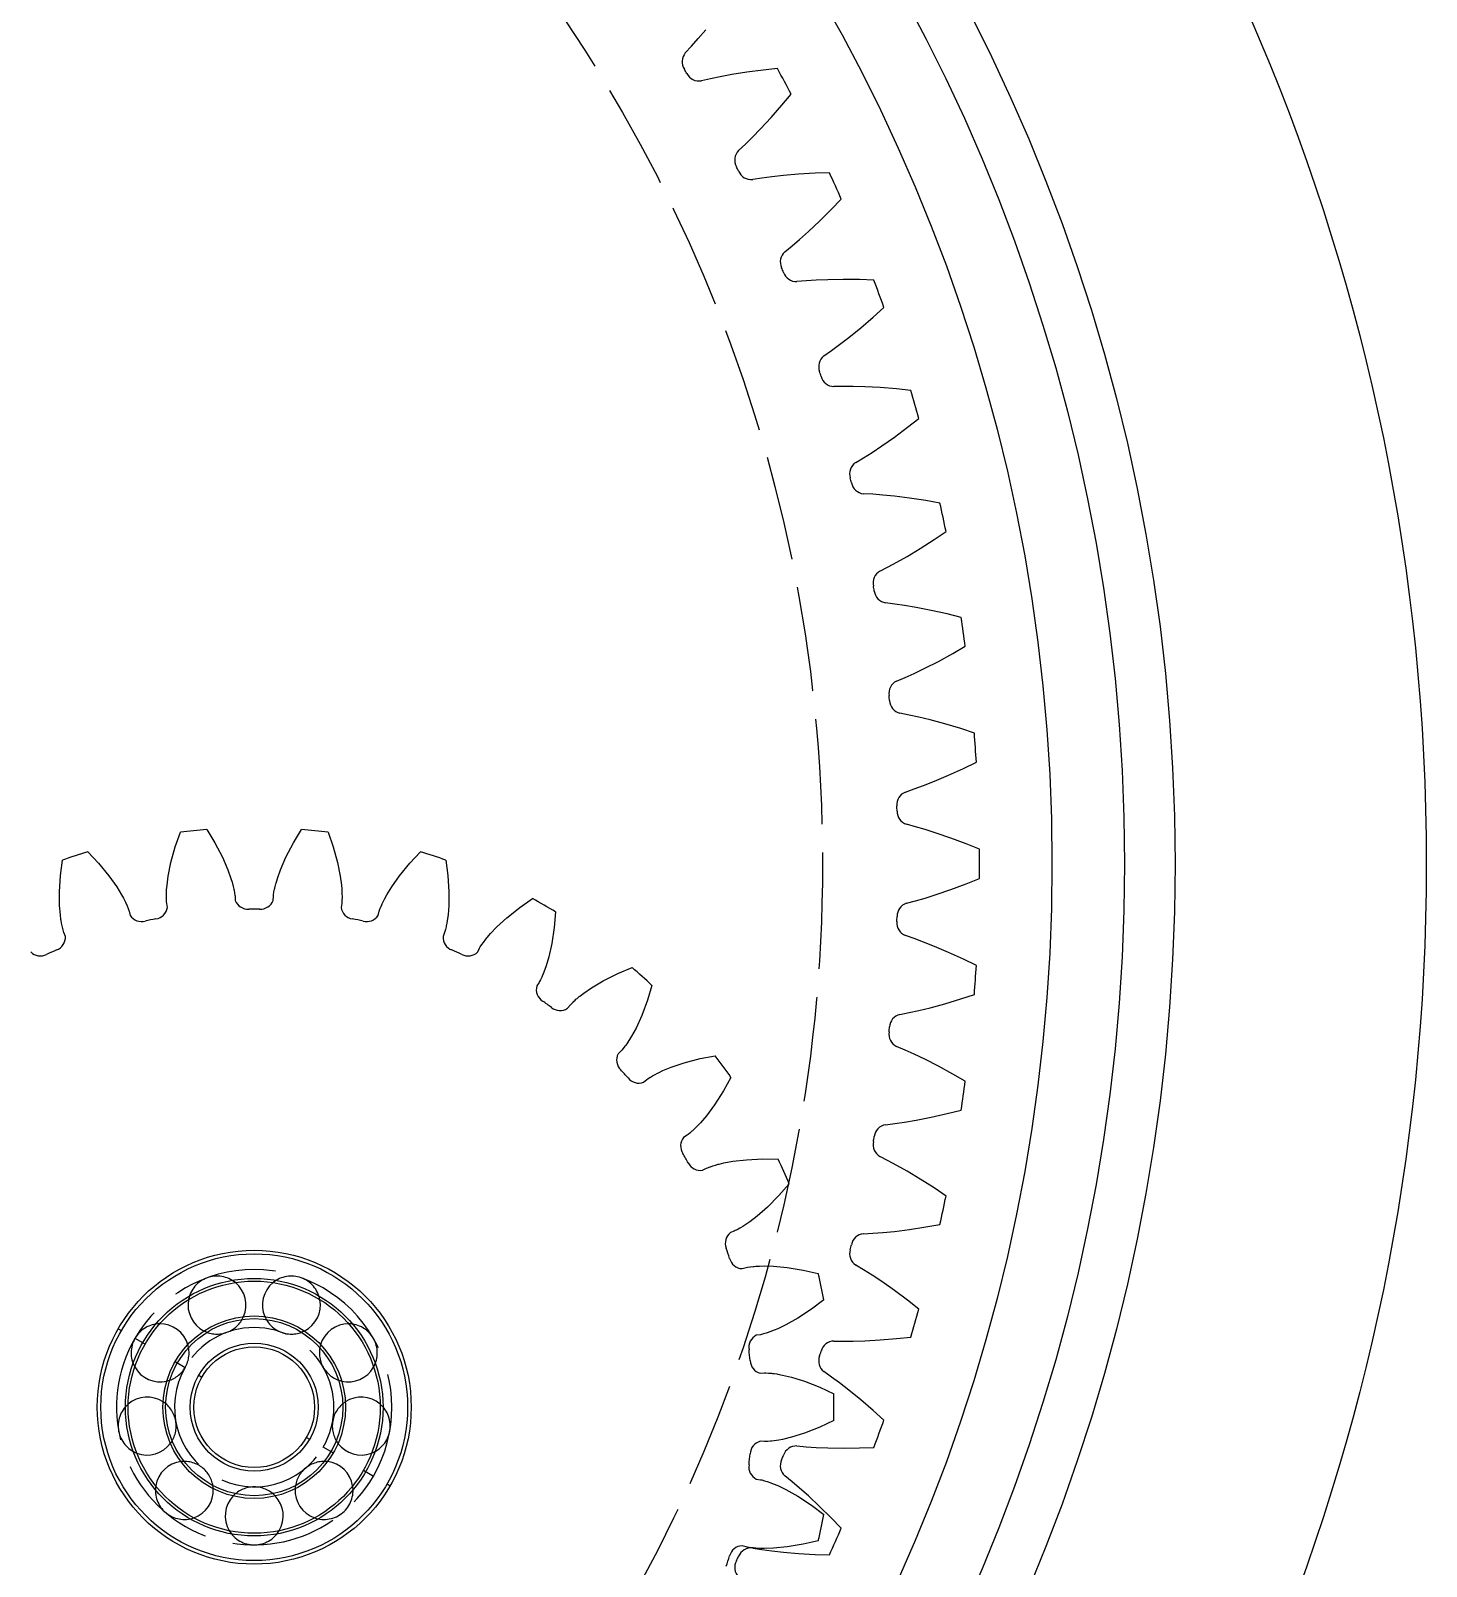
# Model space of a CAD drawing. Extents: x -3282 to 4846, y -1718 to 1845.
# Drawn here: x 4432 to 4547.6, y -851.1 to -723.9 of the extents above; entities that cross this region are included whole.
import ezdxf

# ---------------------------------------------------------------- set-up
doc = ezdxf.new("R2010")
doc.units = 0
doc.linetypes.add('DASHED', pattern=[11.05, 8.7, -2.35])
doc.linetypes.add('DOT', pattern=[2.2, 1.1, -1.1])
doc.layers.get('0').update_dxf_attribs({"linetype": 'CONTINUOUS'})
doc.layers.add('INVISIBLE', color=6, linetype='DOT')

msp = doc.modelspace()

# ---------------------------------------------------------------- linework, layer by layer
at = {"color": 1}
for p, q in [((4486.774473, -725.177718), (4487.322095, -724.561242)), ((4487.322094, -724.561244), (4487.948902, -723.824372)), ((4486.250321, -725.744046), (4486.774473, -725.177718)), ((4491.349452, -727.345647), (4490.095942, -727.543162)), ((4492.702705, -727.170306), (4491.349452, -727.345647)), ((4493.884221, -727.047042), (4492.702705, -727.170306)), ((4488.3367, -727.883574), (4487.584175, -728.054338)), ((4489.144394, -727.717557), (4488.3367, -727.883574)), ((4490.095942, -727.543162), (4489.144392, -727.717557)), ((4494.25291, -730.085817), (4495.015795, -729.175225)), ((4492.486118, -732.038421), (4493.350795, -731.109688)), ((4493.350795, -731.109688), (4494.25291, -730.085817)), ((4491.809435, -732.729773), (4492.486118, -732.038421)), ((4490.657765, -733.834931), (4491.220144, -733.306545)), ((4491.220144, -733.306545), (4491.809436, -732.729772)), ((4492.589816, -736.114786), (4491.827211, -736.23264)), ((4493.407123, -736.005515), (4492.589816, -736.114786)), ((4494.368518, -735.897921), (4493.40712, -736.005515)), ((4495.632752, -735.788328), (4494.368518, -735.897921)), ((4496.99494, -735.707812), (4495.632752, -735.788328)), ((4498.182176, -735.667267), (4496.99494, -735.707812)), ((4497.366654, -739.682807), (4498.337993, -738.724358)), ((4498.337993, -738.724358), (4499.16254, -737.8692)), ((4496.439298, -740.54896), (4497.366654, -739.682807)), ((4495.087948, -741.725686), (4495.716038, -741.191424)), ((4495.716037, -741.191426), (4496.439298, -740.54896)), ((4494.49008, -742.213555), (4495.087948, -741.725686)), ((4496.25839, -744.622629), (4495.489423, -744.686999)), ((4497.081329, -744.570637), (4496.25839, -744.622629)), ((4498.047888, -744.530369), (4497.081326, -744.570637)), ((4499.316687, -744.509231), (4498.047888, -744.530369)), ((4500.681173, -744.523933), (4499.316687, -744.509231)), ((4501.868345, -744.566304), (4500.681173, -744.523933)), ((4500.7747, -748.515174), (4501.810531, -747.626817)), ((4501.810531, -747.626817), (4502.692722, -746.831259)), ((4499.789183, -749.314528), (4500.7747, -748.515174)), ((4498.359041, -750.394122), (4499.022869, -749.904975)), ((4499.022867, -749.904976), (4499.789183, -749.314528)), ((4497.728597, -750.839097), (4498.359041, -750.394122)), ((4499.324551, -753.365654), (4498.552966, -753.376228)), ((4500.149112, -753.371194), (4499.324551, -753.365654)), ((4501.116125, -753.398448), (4500.14911, -753.371194)), ((4502.383308, -753.465868), (4501.116125, -753.398448)), ((4503.743445, -753.575716), (4502.383308, -753.465868)), ((4504.92477, -753.700797), (4503.743445, -753.575716)), ((4504.653605, -756.749822), (4505.589143, -756.017741)), ((4502.519453, -758.29242), (4503.558329, -757.563759)), ((4503.558329, -757.563759), (4504.653605, -756.749822)), ((4501.017486, -759.269622), (4501.713818, -758.827973)), ((4501.713816, -758.827974), (4502.519453, -758.29242)), ((4500.357538, -759.669536), (4501.017486, -759.269622)), ((4501.773361, -762.301267), (4501.002918, -762.257991)), ((4502.595526, -762.364311), (4501.773361, -762.301267)), ((4503.558283, -762.458954), (4502.595524, -762.364311)), ((4504.817676, -762.614605), (4503.558283, -762.458954)), ((4506.166837, -762.819063), (4504.817676, -762.614605)), ((4507.336559, -763.026244), (4506.166837, -762.819063)), ((4506.853366, -766.048926), (4507.837692, -765.383889)), ((4505.70398, -766.784478), (4506.853366, -766.048926)), ((4503.050331, -768.308946), (4503.775775, -767.916946)), ((4503.775773, -767.916947), (4504.616806, -767.438896)), ((4504.616806, -767.438896), (4505.70398, -766.784478)), ((4502.364095, -768.66185), (4503.050331, -768.308946)), ((4503.592888, -771.385932), (4502.827341, -771.289019)), ((4504.408653, -771.506175), (4503.592888, -771.385932)), ((4505.362463, -771.667746), (4504.408651, -771.506174)), ((4506.60793, -771.910868), (4505.362463, -771.667746)), ((4507.939543, -772.208941), (4506.60793, -771.910868)), ((4509.091963, -772.497213), (4507.939543, -772.208941)), ((4507.2012, -776.132409), (4508.399095, -775.478826)), ((4508.399095, -775.478826), (4509.427414, -774.884072)), ((4505.198693, -777.127615), (4506.071024, -776.709395)), ((4506.071024, -776.709395), (4507.2012, -776.132409)), ((4503.738491, -777.772229), (4504.447674, -777.468054)), ((4504.447674, -777.468054), (4505.198695, -777.127614)), ((4504.774269, -780.575392), (4504.017347, -780.425313)), ((4505.579659, -780.752247), (4504.774269, -780.575392)), ((4506.519875, -780.979958), (4505.579657, -780.752246)), ((4507.745349, -781.309368), (4506.519875, -780.979958)), ((4509.052925, -781.699604), (4507.745349, -781.309368)), ((4510.182429, -782.067562), (4509.052925, -781.699604)), ((4509.283262, -784.99358), (4510.350564, -784.472006)), ((4506.875022, -786.058753), (4508.042694, -785.56201)), ((4508.042694, -785.56201), (4509.283262, -784.99358)), ((4504.474032, -786.956289), (4505.202705, -786.702325)), ((4505.202705, -786.702325), (4505.975645, -786.415103)), ((4505.975643, -786.415104), (4506.875022, -786.058753)), ((4505.311748, -789.824876), (4504.567138, -789.622362)), ((4444.012391, -791.495485), (4444.434763, -790.283903)), ((4446.632557, -790.052907), (4447.297602, -791.150196)), ((4453.802426, -791.150196), (4454.467471, -790.052906)), ((4456.665265, -790.283905), (4457.087637, -791.495485)), ((4506.102839, -790.057481), (4505.311748, -789.824876)), ((4507.02488, -790.350224), (4506.102837, -790.05748)), ((4508.224391, -790.764316), (4507.02488, -790.350224)), ((4509.50156, -791.244813), (4508.224391, -790.764316)), ((4436.771062, -791.912875), (4437.649712, -792.847914)), ((4443.650436, -792.802221), (4444.012391, -791.495485)), ((4447.297602, -791.150196), (4447.923332, -792.353121)), ((4453.176696, -792.353121), (4453.802426, -791.150196)), ((4457.087637, -791.495485), (4457.449591, -792.802221)), ((4463.450316, -792.847914), (4464.328967, -791.912874)), ((4510.602646, -791.690665), (4509.50156, -791.244813)), ((4434.508081, -793.868692), (4434.669322, -792.59577)), ((4437.649712, -792.847914), (4438.511871, -793.894457)), ((4443.428326, -793.91058), (4443.650436, -792.802221)), ((4447.923332, -792.353121), (4448.371029, -793.391081)), ((4448.371029, -793.391081), (4448.625499, -794.107844)), ((4452.474528, -794.107847), (4452.728999, -793.391081)), ((4452.728999, -793.391081), (4453.176696, -792.353121)), ((4457.449591, -792.802221), (4457.671701, -793.91058)), ((4462.588157, -793.894457), (4463.450316, -792.847914)), ((4466.430706, -792.595771), (4466.591947, -793.868692)), ((4434.425722, -795.222127), (4434.508081, -793.868692)), ((4438.511871, -793.894457), (4439.165589, -794.816653)), ((4443.295721, -795.065292), (4443.328441, -794.664586)), ((4443.328441, -794.66459), (4443.428326, -793.91058)), ((4448.625499, -794.107844), (4448.718565, -794.414504)), ((4448.718565, -794.414504), (4448.816554, -794.781306)), ((4452.281261, -794.790341), (4452.339416, -794.564919)), ((4452.339416, -794.564919), (4452.359213, -794.49299)), ((4452.359213, -794.49299), (4452.47453, -794.107843)), ((4457.671701, -793.91058), (4457.771587, -794.664587)), ((4457.771587, -794.664588), (4457.798861, -794.983896)), ((4461.934439, -794.816653), (4462.588157, -793.894457)), ((4466.591947, -793.868692), (4466.674306, -795.222127)), ((4508.224362, -795.027341), (4509.50156, -794.546833)), ((4509.50156, -794.546833), (4510.602645, -794.100981)), ((4434.438906, -796.352445), (4434.425722, -795.222127)), ((4439.165589, -794.816653), (4439.563521, -795.464846)), ((4439.563521, -795.464846), (4439.718312, -795.745455)), ((4439.718312, -795.745455), (4439.890423, -796.083869)), ((4443.277592, -795.599085), (4443.278489, -795.495229)), ((4443.280621, -795.81579), (4443.277592, -795.599085)), ((4443.278489, -795.495229), (4443.281296, -795.372353)), ((4443.280949, -795.826091), (4443.280621, -795.81579)), ((4443.293762, -796.058656), (4443.280949, -795.826091)), ((4443.281296, -795.372353), (4443.291312, -795.139765)), ((4443.291312, -795.139765), (4443.295721, -795.065292)), ((4448.816554, -794.781306), (4448.818766, -794.790339)), ((4448.818766, -794.790339), (4448.869531, -795.011353)), ((4448.869531, -795.011353), (4448.88467, -795.083779)), ((4448.88467, -795.083779), (4448.928326, -795.321352)), ((4448.928326, -795.321352), (4448.952916, -795.493378)), ((4448.952916, -795.493378), (4448.961906, -795.576989)), ((4448.961906, -795.576982), (4448.977251, -795.925281)), ((4452.122777, -795.925281), (4452.138122, -795.576982)), ((4452.138122, -795.576982), (4452.150764, -795.464239)), ((4452.150764, -795.464239), (4452.186585, -795.234092)), ((4452.186585, -795.234092), (4452.188406, -795.223948)), ((4452.188406, -795.223948), (4452.230498, -795.011349)), ((4452.230498, -795.011349), (4452.252968, -794.909949)), ((4452.252968, -794.909949), (4452.281261, -794.790341)), ((4457.798861, -794.983896), (4457.818447, -795.363056)), ((4457.815494, -795.914539), (4457.80378, -796.087918)), ((4457.822186, -795.673081), (4457.815494, -795.914539)), ((4457.818447, -795.363056), (4457.818732, -795.372351)), ((4457.818732, -795.372351), (4457.822436, -795.59909)), ((4457.822436, -795.59909), (4457.822186, -795.673081)), ((4461.205563, -796.092246), (4461.309315, -795.88384)), ((4461.309315, -795.88384), (4461.343634, -795.8176)), ((4461.343634, -795.8176), (4461.536507, -795.464844)), ((4461.536505, -795.464848), (4461.934439, -794.816653)), ((4466.674306, -795.222127), (4466.661122, -796.352445)), ((4472.5344, -796.514443), (4473.588257, -795.782517)), ((4504.567133, -796.169286), (4505.311747, -795.96677)), ((4505.311747, -795.96677), (4506.102839, -795.734165)), ((4506.102837, -795.734166), (4507.024883, -795.441421)), ((4507.024883, -795.441421), (4508.224362, -795.027341)), ((4434.497971, -797.110746), (4434.438906, -796.352445)), ((4434.549277, -797.509495), (4434.49797, -797.110741)), ((4439.890423, -796.083869), (4439.894464, -796.092244)), ((4439.894464, -796.092244), (4439.990071, -796.297874)), ((4439.990071, -796.297874), (4440.019937, -796.365569)), ((4440.019937, -796.365569), (4440.112034, -796.588874)), ((4440.112034, -796.588874), (4440.171852, -796.752029)), ((4440.171852, -796.752029), (4440.19803, -796.831943)), ((4440.198028, -796.831936), (4440.285453, -797.169434)), ((4443.304836, -796.171564), (4443.293762, -796.058656)), ((4443.362242, -796.515442), (4443.304836, -796.171564)), ((4457.795192, -796.171564), (4457.737786, -796.515442)), ((4457.80378, -796.087918), (4457.795191, -796.171571)), ((4460.814575, -797.169434), (4460.902, -796.831936)), ((4460.902, -796.831936), (4460.937807, -796.724286)), ((4460.937807, -796.724286), (4461.020694, -796.506615)), ((4461.020694, -796.506615), (4461.024585, -796.497071)), ((4461.024585, -796.497071), (4461.109959, -796.29787)), ((4461.109959, -796.29787), (4461.15302, -796.203358)), ((4461.15302, -796.203358), (4461.205563, -796.092246)), ((4466.602057, -797.110743), (4466.562348, -797.428744)), ((4466.661122, -796.352445), (4466.602057, -797.110743)), ((4471.473493, -797.358863), (4472.5344, -796.514443)), ((4475.502085, -796.887468), (4475.395147, -798.166096)), ((4434.560447, -797.583257), (4434.549277, -797.509495)), ((4434.599008, -797.812844), (4434.560447, -797.583257)), ((4434.62181, -797.933619), (4434.599008, -797.812844)), ((4434.642525, -798.035392), (4434.62181, -797.933619)), ((4434.690544, -798.246731), (4434.642525, -798.035392)), ((4434.693006, -798.256739), (4434.690544, -798.246731)), ((4434.753892, -798.481559), (4434.693006, -798.256739)), ((4434.788199, -798.589696), (4434.753892, -798.481559)), ((4466.33762, -798.509664), (4466.311826, -798.589703)), ((4466.385126, -798.342509), (4466.33762, -798.509664)), ((4466.441874, -798.107718), (4466.385126, -798.342509)), ((4466.457502, -798.035397), (4466.441874, -798.107718)), ((4466.50102, -797.812842), (4466.457502, -798.035397)), ((4466.502674, -797.803691), (4466.50102, -797.812842)), ((4466.562348, -797.428744), (4466.502674, -797.803691)), ((4470.11832, -798.676287), (4470.642325, -798.124991)), ((4470.642325, -798.124991), (4471.473493, -797.358863)), ((4475.395147, -798.166096), (4475.194312, -799.507079)), ((4434.915847, -798.914125), (4434.788199, -798.589696)), ((4466.311828, -798.589696), (4466.184181, -798.914125)), ((4469.213446, -799.88158), (4469.270852, -799.783726)), ((4469.270852, -799.783726), (4469.397185, -799.588045)), ((4469.397185, -799.588045), (4469.402975, -799.579519)), ((4469.402975, -799.579519), (4469.527899, -799.402421)), ((4469.527899, -799.402421), (4469.58967, -799.318927)), ((4469.58967, -799.318927), (4469.664166, -799.221167)), ((4469.664166, -799.221167), (4469.808981, -799.038888)), ((4469.808981, -799.038888), (4469.856322, -798.98123)), ((4469.856322, -798.98123), (4470.118323, -798.676284)), ((4475.194312, -799.507079), (4474.946409, -800.609955)), ((4505.202706, -799.089321), (4504.474037, -798.835359)), ((4505.975645, -799.376543), (4505.202706, -799.089321)), ((4506.875019, -799.732892), (4505.975642, -799.376542)), ((4508.042722, -800.229648), (4506.875019, -799.732892)), ((4469.057762, -800.193525), (4469.213446, -799.88158)), ((4474.946409, -800.609955), (4474.730977, -801.339402)), ((4509.283262, -800.798066), (4508.042722, -800.229648)), ((4510.350564, -801.31964), (4509.283262, -800.798066)), ((4474.367011, -802.281287), (4474.262687, -802.499149)), ((4474.397334, -802.213795), (4474.367011, -802.281287)), ((4474.486173, -802.005152), (4474.397334, -802.213795)), ((4474.489693, -801.996544), (4474.486173, -802.005152)), ((4474.626019, -801.642199), (4474.489693, -801.996544)), ((4474.730976, -801.339403), (4474.626019, -801.642199)), ((4479.444373, -802.594928), (4480.657661, -801.989536)), ((4480.657661, -801.989536), (4481.840664, -801.492714)), ((4474.139598, -802.725695), (4473.947288, -803.016494)), ((4474.181466, -802.652774), (4474.139595, -802.725701)), ((4474.262687, -802.499149), (4474.181466, -802.652774)), ((4477.525232, -803.845614), (4477.844909, -803.601805)), ((4477.844905, -803.601807), (4478.472081, -803.171506)), ((4478.472081, -803.171506), (4479.444373, -802.594928)), ((4483.482939, -802.971426), (4483.112496, -804.19988)), ((4476.492072, -804.865388), (4476.709211, -804.592628)), ((4476.709211, -804.592628), (4476.785708, -804.508848)), ((4476.785708, -804.508848), (4476.949964, -804.343709)), ((4476.949964, -804.343709), (4476.9574, -804.336573)), ((4476.9574, -804.336573), (4477.116415, -804.189318)), ((4477.116415, -804.189318), (4477.194196, -804.120492)), ((4477.194196, -804.120492), (4477.287389, -804.040357)), ((4477.287389, -804.040357), (4477.466937, -803.892169)), ((4477.466937, -803.892169), (4477.525232, -803.845614)), ((4483.112496, -804.19988), (4482.637244, -805.469802)), ((4505.579657, -805.0394), (4506.519878, -804.811687)), ((4506.519878, -804.811687), (4507.745319, -804.482287)), ((4507.745319, -804.482287), (4509.052925, -804.092042)), ((4509.052925, -804.092042), (4510.182429, -803.724084)), ((4482.637244, -805.469802), (4482.165457, -806.497037)), ((4504.017341, -805.366335), (4504.774268, -805.216254)), ((4504.774268, -805.216254), (4505.579659, -805.0394)), ((4481.637453, -807.44011), (4481.430433, -807.758369)), ((4481.803072, -807.165753), (4481.637453, -807.44011)), ((4482.165457, -806.497037), (4481.803072, -807.165753)), ((4480.93639, -808.398797), (4480.687821, -808.643258)), ((4480.992504, -808.336174), (4480.936385, -808.398802)), ((4481.103891, -808.202793), (4480.992504, -808.336174)), ((4481.25123, -808.011383), (4481.103891, -808.202793)), ((4481.294923, -807.95167), (4481.25123, -808.011383)), ((4481.4252, -807.766057), (4481.294923, -807.95167)), ((4481.430433, -807.758369), (4481.4252, -807.766057)), ((4504.447674, -808.323592), (4503.738496, -808.01942)), ((4505.198695, -808.664032), (4504.447674, -808.323592)), ((4506.07102, -809.08225), (4505.198693, -808.664031)), ((4484.378573, -810.026141), (4485.081508, -809.735639)), ((4485.081508, -809.735639), (4486.15243, -809.373813)), ((4486.15243, -809.373813), (4487.465074, -809.033907)), ((4487.465074, -809.033907), (4488.725521, -808.793901)), ((4507.201227, -809.659251), (4506.07102, -809.08225)), ((4508.399095, -810.31282), (4507.201227, -809.659251)), ((4482.792589, -810.980839), (4483.061694, -810.759185)), ((4483.061694, -810.759185), (4483.153937, -810.693141)), ((4483.153937, -810.693141), (4483.348938, -810.565762)), ((4483.348938, -810.565762), (4483.357696, -810.560328)), ((4483.357696, -810.560328), (4483.543852, -810.449352)), ((4483.543852, -810.449352), (4483.634243, -810.398201)), ((4483.634243, -810.398201), (4483.742061, -810.339193)), ((4483.742061, -810.339193), (4483.948495, -810.231574)), ((4483.948495, -810.231574), (4484.015195, -810.198156)), ((4484.015195, -810.198156), (4484.378577, -810.026139)), ((4490.024466, -810.581748), (4489.406709, -811.706338)), ((4509.427414, -810.907575), (4508.399095, -810.31282)), ((4489.406709, -811.706338), (4488.67781, -812.849699)), ((4488.002759, -813.756396), (4487.509258, -814.335155)), ((4488.67781, -812.849699), (4488.002759, -813.756396)), ((4506.6079, -813.880785), (4507.939543, -813.582705)), ((4507.939543, -813.582705), (4509.091963, -813.294433)), ((4486.79366, -815.047571), (4486.609743, -815.204165)), ((4486.848813, -814.998247), (4486.79366, -815.047571)), ((4487.014834, -814.843777), (4486.848813, -814.998247)), ((4487.021551, -814.837345), (4487.014834, -814.843777)), ((4487.290216, -814.569083), (4487.021551, -814.837345)), ((4487.509258, -814.335155), (4487.290216, -814.569083)), ((4502.827335, -814.502629), (4503.592887, -814.405714)), ((4503.592887, -814.405714), (4504.408653, -814.285471)), ((4504.408651, -814.285472), (4505.362466, -814.1239)), ((4505.362466, -814.1239), (4506.6079, -813.880785)), ((4486.405152, -815.36106), (4486.111188, -815.548499)), ((4486.473059, -815.311473), (4486.405146, -815.361065)), ((4486.609743, -815.204165), (4486.473059, -815.311473)), ((4489.433771, -817.668513), (4490.181744, -817.530508)), ((4490.181744, -817.530508), (4491.304491, -817.399246)), ((4491.304491, -817.399246), (4492.659121, -817.339681)), ((4492.659121, -817.339681), (4493.941924, -817.366982)), ((4503.050332, -817.482701), (4502.364099, -817.129799)), ((4503.775776, -817.8747), (4503.050332, -817.482701)), ((4487.683951, -818.272605), (4487.99326, -818.111744)), ((4487.99326, -818.111744), (4488.097219, -818.066322)), ((4488.097219, -818.066322), (4488.314443, -817.982269)), ((4488.314443, -817.982269), (4488.324138, -817.978775)), ((4488.324138, -817.978775), (4488.5293, -817.908928)), ((4488.5293, -817.908928), (4488.62835, -817.877688)), ((4488.62835, -817.877688), (4488.74608, -817.842386)), ((4488.74608, -817.842386), (4488.970379, -817.780039)), ((4488.970379, -817.780039), (4489.042569, -817.761219)), ((4489.042569, -817.761219), (4489.433775, -817.668512)), ((4504.616803, -818.352749), (4503.775773, -817.874699)), ((4505.704007, -819.007184), (4504.616803, -818.352749)), ((4494.84077, -819.385826), (4494.002697, -820.357402)), ((4506.853366, -819.74272), (4505.704007, -819.007184)), ((4507.837692, -820.407758), (4506.853366, -819.74272)), ((4493.052008, -821.324231), (4492.203196, -822.070764)), ((4494.002697, -820.357402), (4493.052008, -821.324231)), ((4491.337257, -822.717545), (4491.018687, -822.924087)), ((4491.600148, -822.534271), (4491.337257, -822.717545)), ((4492.203196, -822.070764), (4491.600149, -822.534271)), ((4490.306871, -823.308201), (4489.980361, -823.430426)), ((4490.383605, -823.273817), (4490.306865, -823.308204)), ((4490.539613, -823.197272), (4490.383605, -823.273817)), ((4490.752068, -823.082338), (4490.539613, -823.197272)), ((4490.816271, -823.045559), (4490.752068, -823.082338)), ((4491.01078, -822.928981), (4490.816271, -823.045559)), ((4491.018687, -822.924087), (4491.01078, -822.928981)), ((4501.002912, -823.533656), (4501.77336, -823.49038)), ((4501.77336, -823.49038), (4502.595526, -823.427335)), ((4502.595524, -823.427335), (4503.558286, -823.332692)), ((4503.558286, -823.332692), (4504.817646, -823.177046)), ((4504.817646, -823.177046), (4506.166837, -822.972583)), ((4506.166837, -822.972583), (4507.336559, -822.765402)), ((4490.952382, -826.421999), (4491.288376, -826.328963)), ((4491.288376, -826.328963), (4491.399507, -826.306147)), ((4491.399507, -826.306147), (4491.62946, -826.269094)), ((4491.62946, -826.269094), (4491.63967, -826.267692)), ((4491.63967, -826.267692), (4491.854871, -826.242027)), ((4491.854871, -826.242027), (4491.958251, -826.232063)), ((4491.958251, -826.232063), (4492.080748, -826.222011)), ((4492.080748, -826.222011), (4492.313109, -826.20766)), ((4492.313109, -826.20766), (4492.387634, -826.20426)), ((4492.387634, -826.20426), (4492.789566, -826.194916)), ((4492.789562, -826.194916), (4493.549882, -826.215439)), ((4493.549882, -826.215439), (4494.675386, -826.320477)), ((4494.675386, -826.320477), (4496.012798, -826.543858)), ((4496.012798, -826.543858), (4497.261893, -826.837272)), ((4501.017487, -826.522025), (4500.357543, -826.122114)), ((4501.713818, -826.963673), (4501.017487, -826.522025)), ((4502.51945, -827.499225), (4501.713816, -826.963672)), ((4503.558354, -828.227905), (4502.51945, -827.499225)), ((4497.721356, -828.99888), (4496.699594, -829.774979)), ((4504.653605, -829.041825), (4503.558354, -828.227905)), ((4505.589143, -829.773905), (4504.653605, -829.041825)), ((4496.699594, -829.774979), (4495.568665, -830.523022)), ((4493.601699, -831.529372), (4493.247149, -831.665166)), ((4493.896951, -831.404761), (4493.601699, -831.529372)), ((4494.583188, -831.076763), (4493.896951, -831.40476)), ((4495.568665, -830.523022), (4494.583188, -831.076763)), ((4492.471026, -831.892891), (4492.126239, -831.94456)), ((4492.553231, -831.875212), (4492.471019, -831.892893)), ((4492.721745, -831.832776), (4492.553231, -831.875212)), ((4492.953453, -831.764525), (4492.721745, -831.832776)), ((4493.0239, -831.741898), (4492.953453, -831.764525)), ((4493.238397, -831.668309), (4493.0239, -831.741898)), ((4493.247149, -831.665166), (4493.238397, -831.668309)), ((4498.552961, -832.415419), (4499.32455, -832.425992)), ((4499.32455, -832.425992), (4500.149112, -832.420452)), ((4500.14911, -832.420452), (4501.116129, -832.393198)), ((4501.116129, -832.393198), (4502.383278, -832.32578)), ((4502.383278, -832.32578), (4503.743445, -832.21593)), ((4503.743445, -832.21593), (4504.92477, -832.09085)), ((4492.455036, -835.072854), (4492.803031, -835.051708)), ((4492.803031, -835.051708), (4492.916477, -835.052496)), ((4492.916477, -835.052496), (4493.149108, -835.064063)), ((4493.149108, -835.064063), (4493.159387, -835.064815)), ((4493.159387, -835.064815), (4493.375221, -835.084453)), ((4493.375221, -835.084453), (4493.478414, -835.096201)), ((4493.478414, -835.096201), (4493.600324, -835.111837)), ((4493.600324, -835.111837), (4493.830591, -835.14611)), ((4493.830591, -835.14611), (4493.904195, -835.15828)), ((4493.904195, -835.15828), (4494.299286, -835.232706)), ((4494.299282, -835.232705), (4495.03872, -835.410859)), ((4495.03872, -835.410859), (4496.117791, -835.747607)), ((4498.359042, -835.397525), (4497.728602, -834.952553)), ((4499.022869, -835.886671), (4498.359042, -835.397525)), ((4496.117791, -835.747607), (4497.379533, -836.24417)), ((4497.379533, -836.24417), (4498.540328, -836.790874)), ((4499.78918, -836.477116), (4499.022867, -835.88667)), ((4500.774724, -837.276492), (4499.78918, -836.477116)), ((4501.810531, -838.16483), (4500.774724, -837.276492)), ((4498.540327, -839.000773), (4497.379533, -839.547477)), ((4502.692722, -838.960387), (4501.810531, -838.16483)), ((4495.03872, -840.380787), (4494.299284, -840.558941)), ((4496.117791, -840.044039), (4495.03872, -840.380787)), ((4497.379533, -839.547477), (4496.117791, -840.044039)), ((4492.803031, -840.739938), (4492.455036, -840.718792)), ((4492.887116, -840.739736), (4492.803023, -840.739938)), ((4493.06077, -840.733264), (4492.887116, -840.739736)), ((4493.301605, -840.71468), (4493.06077, -840.733264)), ((4493.375216, -840.707194), (4493.301605, -840.71468)), ((4493.600326, -840.679809), (4493.375216, -840.707194)), ((4493.609541, -840.678554), (4493.600326, -840.679809)), ((4493.984576, -840.619443), (4493.609541, -840.678554)), ((4494.299284, -840.558941), (4493.984576, -840.619443)), ((4495.489417, -841.104647), (4496.258389, -841.169017)), ((4496.258389, -841.169017), (4497.081329, -841.22101)), ((4497.081327, -841.22101), (4498.047891, -841.261278)), ((4498.047891, -841.261278), (4499.316656, -841.282415)), ((4499.316656, -841.282415), (4500.681173, -841.267713)), ((4500.681173, -841.267713), (4501.868345, -841.225343)), ((4492.126239, -843.847087), (4492.471026, -843.898755)), ((4492.471026, -843.898755), (4492.581829, -843.923113)), ((4492.581829, -843.923113), (4492.806972, -843.982794)), ((4492.806972, -843.982794), (4492.81687, -843.985666)), ((4492.81687, -843.985666), (4493.023904, -844.049749)), ((4493.023904, -844.049749), (4493.1224, -844.082696)), ((4493.1224, -844.082696), (4493.238395, -844.123336)), ((4493.238395, -844.123336), (4493.456504, -844.204736)), ((4493.456504, -844.204736), (4493.525969, -844.231943)), ((4493.525969, -844.231943), (4493.896953, -844.386886)), ((4495.087949, -844.065961), (4494.490084, -843.578096)), ((4495.716038, -844.600222), (4495.087949, -844.065961)), ((4493.896949, -844.386885), (4494.583188, -844.714884)), ((4494.583188, -844.714884), (4495.568665, -845.268624)), ((4495.568665, -845.268624), (4496.699594, -846.016667)), ((4496.439295, -845.242684), (4495.716037, -844.600221)), ((4497.366676, -846.108861), (4496.439295, -845.242684)), ((4496.699594, -846.016667), (4497.721357, -846.792767)), ((4498.337993, -847.067288), (4497.366676, -846.108861)), ((4499.16254, -847.922446), (4498.337993, -847.067288)), ((4491.288376, -849.462684), (4490.952382, -849.369648)), ((4496.012798, -849.247789), (4494.675386, -849.471169)), ((4497.261892, -848.954375), (4496.012798, -849.247789)), ((4491.370666, -849.479969), (4491.288369, -849.462682)), ((4491.541871, -849.509742), (4491.370666, -849.479969)), ((4491.781307, -849.541636), (4491.541871, -849.509742)), ((4491.854866, -849.549619), (4491.781307, -849.541636)), ((4491.827206, -849.559006), (4492.589815, -849.67686)), ((4492.08075, -849.569636), (4491.854866, -849.549619)), ((4492.090024, -849.570324), (4492.08075, -849.569636)), ((4492.469154, -849.590479), (4492.090024, -849.570324)), ((4492.789564, -849.59673), (4492.469154, -849.590479)), ((4492.589815, -849.67686), (4493.407123, -849.786131)), ((4493.549882, -849.576207), (4492.789564, -849.59673)), ((4493.407121, -849.786131), (4494.368522, -849.893725)), ((4494.675386, -849.471169), (4493.549882, -849.576207)), ((4494.368522, -849.893725), (4495.632721, -850.003316)), ((4495.632721, -850.003316), (4496.99494, -850.083834)), ((4496.99494, -850.083834), (4498.182176, -850.124379))]:
    msp.add_line(p, q, dxfattribs=at)
for centre, radius in [((4372.607727, -792.895823), 175), ((4372.607727, -792.895823), 154.196077), ((4372.607727, -792.895823), 150), ((4372.607727, -792.895823), 144), ((4450.550014, -837.895823), 13), ((4450.550014, -837.895823), 12.7), ((4450.550014, -837.895823), 10.665), ((4450.550014, -837.895823), 10.44), ((4450.550014, -837.895823), 7.56), ((4450.550014, -837.895823), 7.335), ((4450.550014, -837.895823), 5.3), ((4450.550014, -837.895823), 5)]:
    msp.add_circle(centre, radius, dxfattribs=at)
for centre, radius, start, end in [((4487.108677, -726.471267), 1.125, 139.727913, 213.2612), ((4372.607728, -792.895823), 131.25, 29.907943, 30.092057), ((4372.607886, -792.895739), 138, 27.499628, 28.500372), ((4487.383555, -726.947371), 1.125, 206.738787, 280.272366), ((4491.463301, -734.620257), 1.125, 135.727913, 209.2612), ((4372.607727, -792.895823), 131.25, 25.907943, 26.092057), ((4491.704298, -735.114375), 1.125, 202.738787, 276.272366), ((4372.607892, -792.89575), 138, 23.499628, 24.500372), ((4495.238873, -743.053159), 1.125, 131.727913, 205.2612), ((4372.607727, -792.895823), 131.25, 21.907943, 22.092057), ((4495.444815, -743.562884), 1.125, 198.738787, 272.272366), ((4372.607896, -792.895762), 138, 19.499628, 20.500372), ((4498.416998, -751.728889), 1.125, 127.727913, 201.2612), ((4372.607727, -792.895823), 131.25, 17.907943, 18.092057), ((4498.586882, -752.251739), 1.125, 194.738787, 268.272366), ((4372.6079, -792.895774), 138, 15.499628, 16.500372), ((4500.982193, -760.605181), 1.125, 123.727913, 197.2612), ((4372.607727, -792.895823), 131.25, 13.907943, 14.092057), ((4501.115191, -761.138607), 1.125, 190.738787, 264.272366), ((4372.607903, -792.895786), 138, 11.499628, 12.500372), ((4502.921961, -769.638789), 1.125, 119.727913, 193.2612), ((4372.607727, -792.895823), 131.25, 9.907943, 10.092057), ((4503.017425, -770.180194), 1.125, 186.738787, 260.272366), ((4372.607906, -792.895798), 138, 7.499628, 8.500372), ((4504.22685, -778.785703), 1.125, 115.727913, 189.2612), ((4372.607727, -792.895823), 131.25, 5.907943, 6.092057), ((4504.284316, -779.332449), 1.125, 182.738787, 256.272366), ((4372.607907, -792.895811), 138, 3.499628, 4.500372), ((4504.890505, -788.001361), 1.125, 111.727913, 185.2612), ((4372.607727, -792.895823), 131.25, 1.907943, 2.092057), ((4504.909691, -788.550783), 1.125, 178.738787, 252.272366), ((4450.549697, -837.892807), 48, 94.680946, 97.319054), ((4450.550331, -837.892807), 48, 82.680946, 85.319054), ((4450.549077, -837.892939), 48, 106.680946, 109.319054), ((4450.550951, -837.892939), 48, 70.680946, 73.319054), ((4372.607907, -792.895823), 138, 359.499628, 0.500372), ((4450.02883, -795.525524), 1.125, 200.814253, 273.619877), ((4451.071197, -795.525524), 1.125, 266.380123, 339.185747), ((4450.55153, -837.893197), 48, 58.680946, 61.319054), ((4441.230939, -796.559777), 1.125, 212.814253, 285.619877), ((4442.250528, -796.343057), 1.125, 278.380123, 351.185747), ((4450.550014, -837.895823), 41.25, 89.374728, 90.625272), ((4458.8495, -796.343057), 1.125, 188.814253, 261.619877), ((4459.869089, -796.559777), 1.125, 254.380123, 327.185747), ((4372.607727, -792.895823), 131.25, 357.907943, 358.092057), ((4504.909691, -797.240864), 1.125, 107.727913, 181.2612), ((4450.550014, -837.895823), 41.25, 101.374728, 102.625272), ((4450.550014, -837.895823), 41.25, 77.374728, 78.625272), ((4504.890505, -797.790286), 1.125, 174.738787, 248.272366), ((4433.792585, -798.976644), 1.125, 290.380123, 3.185747), ((4467.307442, -798.976644), 1.125, 176.814253, 249.619877), ((4432.840336, -799.400613), 1.125, 224.814253, 297.619877), ((4450.550014, -837.895823), 41.25, 113.374728, 114.625272), ((4450.550014, -837.895823), 41.25, 65.374728, 66.625272), ((4468.259692, -799.400613), 1.125, 242.380123, 315.185747), ((4450.552043, -837.893569), 48, 46.680946, 49.319054), ((4372.607907, -792.895836), 138, 355.499628, 356.500372), ((4475.033005, -803.311187), 1.125, 164.814253, 237.619877), ((4450.550014, -837.895823), 41.25, 53.374728, 54.625272), ((4475.876297, -803.923875), 1.125, 230.380123, 303.185747), ((4504.284316, -806.459198), 1.125, 103.727913, 177.2612), ((4504.22685, -807.005943), 1.125, 170.738787, 244.272366), ((4372.607727, -792.895823), 131.25, 353.907943, 354.092057), ((4481.688543, -809.157244), 1.125, 152.814253, 225.619877), ((4450.550014, -837.895823), 41.25, 41.374728, 42.625272), ((4450.552467, -837.894041), 48, 34.680946, 37.319054), ((4482.386022, -809.931874), 1.125, 218.380123, 291.185747), ((4372.607906, -792.895848), 138, 351.499628, 352.500372), ((4503.017425, -815.611453), 1.125, 99.727913, 173.2612), ((4486.983178, -816.259315), 1.125, 140.814253, 213.619877), ((4502.921961, -816.152857), 1.125, 166.738787, 240.272366), ((4372.607727, -792.895823), 131.25, 349.907943, 350.092057), ((4450.550014, -837.895823), 41.25, 29.374728, 30.625272), ((4450.552784, -837.89459), 48, 22.680946, 25.319054), ((4487.504361, -817.162032), 1.125, 206.380123, 279.185747), ((4372.607903, -792.895861), 138, 347.499628, 348.500372), ((4490.685508, -824.307006), 1.125, 128.814253, 201.619877), ((4501.115191, -824.653039), 1.125, 95.727913, 169.2612), ((4450.550014, -837.895823), 41.25, 17.374728, 18.625272), ((4500.982193, -825.186466), 1.125, 162.738787, 236.272366), ((4372.607727, -792.895823), 131.25, 345.907943, 346.092057), ((4491.007618, -825.298356), 1.125, 194.380123, 267.185747), ((4447.471833, -829.43859), 2.4, 336.467054, 50.845806), ((4453.628195, -829.43859), 2.4, 129.228771, 203.427076), ((4450.55298, -837.895193), 48, 10.680946, 13.319054), ((4447.471833, -829.43859), 2.4, 169.098151, 243.490695), ((4453.628195, -829.43859), 2.4, 296.488818, 10.717529), ((4372.6079, -792.895873), 138, 343.499628, 344.500372), ((4442.755785, -833.395823), 2.4, 16.473942, 91.00954), ((4458.344242, -833.395823), 2.4, 89.326937, 163.335471), ((4492.633726, -832.948593), 1.125, 116.814253, 189.619877), ((4498.586882, -833.539908), 1.125, 91.727913, 165.2612), ((4450.550014, -837.895823), 41.25, 5.374728, 6.625272), ((4492.742683, -833.985249), 1.125, 182.380123, 255.185747), ((4498.416998, -834.062757), 1.125, 158.738787, 232.272366), ((4372.607727, -792.895823), 131.25, 341.907943, 342.092057), ((4442.755785, -833.395823), 2.4, 208.99046, 283.526058), ((4458.344242, -833.395823), 2.4, 256.518792, 330.625005), ((4441.686744, -839.458657), 2.4, 56.509305, 130.901849), ((4459.413284, -839.458657), 2.4, 49.392842, 123.361264), ((4450.553047, -837.895823), 48, 358.680946, 1.319054), ((4372.607896, -792.895885), 138, 339.499628, 340.500372), ((4441.686744, -839.458657), 2.4, 249.154194, 323.532946), ((4459.413284, -839.458657), 2.4, 216.563884, 290.573277), ((4450.550014, -837.895823), 41.25, 353.374728, 354.625272), ((4492.742683, -841.806397), 1.125, 104.814253, 177.619877), ((4495.444815, -842.228762), 1.125, 87.727913, 161.2612), ((4444.764925, -844.790223), 2.4, 96.572924, 170.771229), ((4456.335102, -844.790223), 2.4, 9.426723, 83.436116), ((4492.633726, -842.843054), 1.125, 170.380123, 243.185747), ((4495.238873, -842.738488), 1.125, 154.738787, 228.272366), ((4372.607728, -792.895823), 131.25, 337.907943, 338.092057), ((4444.764925, -844.790223), 2.4, 289.282471, 3.511182), ((4450.550014, -846.895823), 2.4, 136.664529, 210.673063), ((4450.550014, -846.895823), 2.4, 329.374995, 43.481208), ((4456.335102, -844.790223), 2.4, 176.638736, 250.607158), ((4450.55298, -837.896454), 48, 346.680946, 349.319054), ((4372.607892, -792.895896), 138, 335.499628, 336.500372), ((4491.007618, -850.493291), 1.125, 92.814253, 165.619877), ((4450.550014, -837.895823), 41.25, 341.374728, 342.625272), ((4491.463301, -851.17139), 1.125, 150.738787, 224.272366), ((4372.607728, -792.895823), 131.25, 333.907943, 334.092057), ((4491.704298, -850.677272), 1.125, 83.727913, 157.2612)]:
    msp.add_arc(centre, radius, start, end, dxfattribs=at)
at = {"layer": 'INVISIBLE', "linetype": 'DASHED'}
for p, q in [((4439.291684, -831.395823), (4439.551491, -831.545823)), ((4441.508709, -832.675823), (4440.678639, -832.196582)), ((4444.002862, -834.115823), (4444.832931, -834.595064)), ((4445.960079, -835.245823), (4446.219887, -835.395823)), ((4454.880141, -840.395823), (4455.139948, -840.545823)), ((4457.097166, -841.675823), (4456.267097, -841.196582)), ((4459.591319, -843.115823), (4460.421388, -843.595064)), ((4461.548536, -844.245823), (4461.808344, -844.395823))]:
    msp.add_line(p, q, dxfattribs=at)
msp.add_circle((4372.607727, -792.895823), 125, dxfattribs=at)
for centre, radius, start, end in [((4450.550014, -837.895823), 11.4, 330, 150), ((4447.471833, -829.43859), 2.4, 50.845806, 169.098151), ((4453.628195, -829.43859), 2.4, 10.717529, 129.228771), ((4442.755785, -833.395823), 2.4, 91.00954, 208.99046), ((4450.550014, -837.895823), 6.6, 330, 150), ((4447.471833, -829.43859), 2.4, 243.490695, 336.467054), ((4453.628195, -829.43859), 2.4, 203.427076, 296.488818), ((4458.344242, -833.395823), 2.4, 330.625005, 89.326937), ((4450.550014, -837.895823), 11.4, 150, 330), ((4442.755785, -833.395823), 2.4, 283.526058, 16.473942), ((4458.344242, -833.395823), 2.4, 163.335471, 256.518792), ((4450.550014, -837.895823), 6.6, 150, 330), ((4441.686744, -839.458657), 2.4, 130.901849, 249.154194), ((4441.686744, -839.458657), 2.4, 323.532946, 56.509305), ((4459.413284, -839.458657), 2.4, 123.361264, 216.563884), ((4459.413284, -839.458657), 2.4, 290.573277, 49.392842), ((4444.764925, -844.790223), 2.4, 3.511182, 96.572924), ((4456.335102, -844.790223), 2.4, 83.436116, 176.638736), ((4444.764925, -844.790223), 2.4, 170.771229, 289.282471), ((4450.550014, -846.895823), 2.4, 43.481208, 136.664529), ((4456.335102, -844.790223), 2.4, 250.607158, 9.426723), ((4450.550014, -846.895823), 2.4, 210.673063, 329.374995)]:
    msp.add_arc(centre, radius, start, end, dxfattribs=at)

doc.saveas('drawing.dxf')
